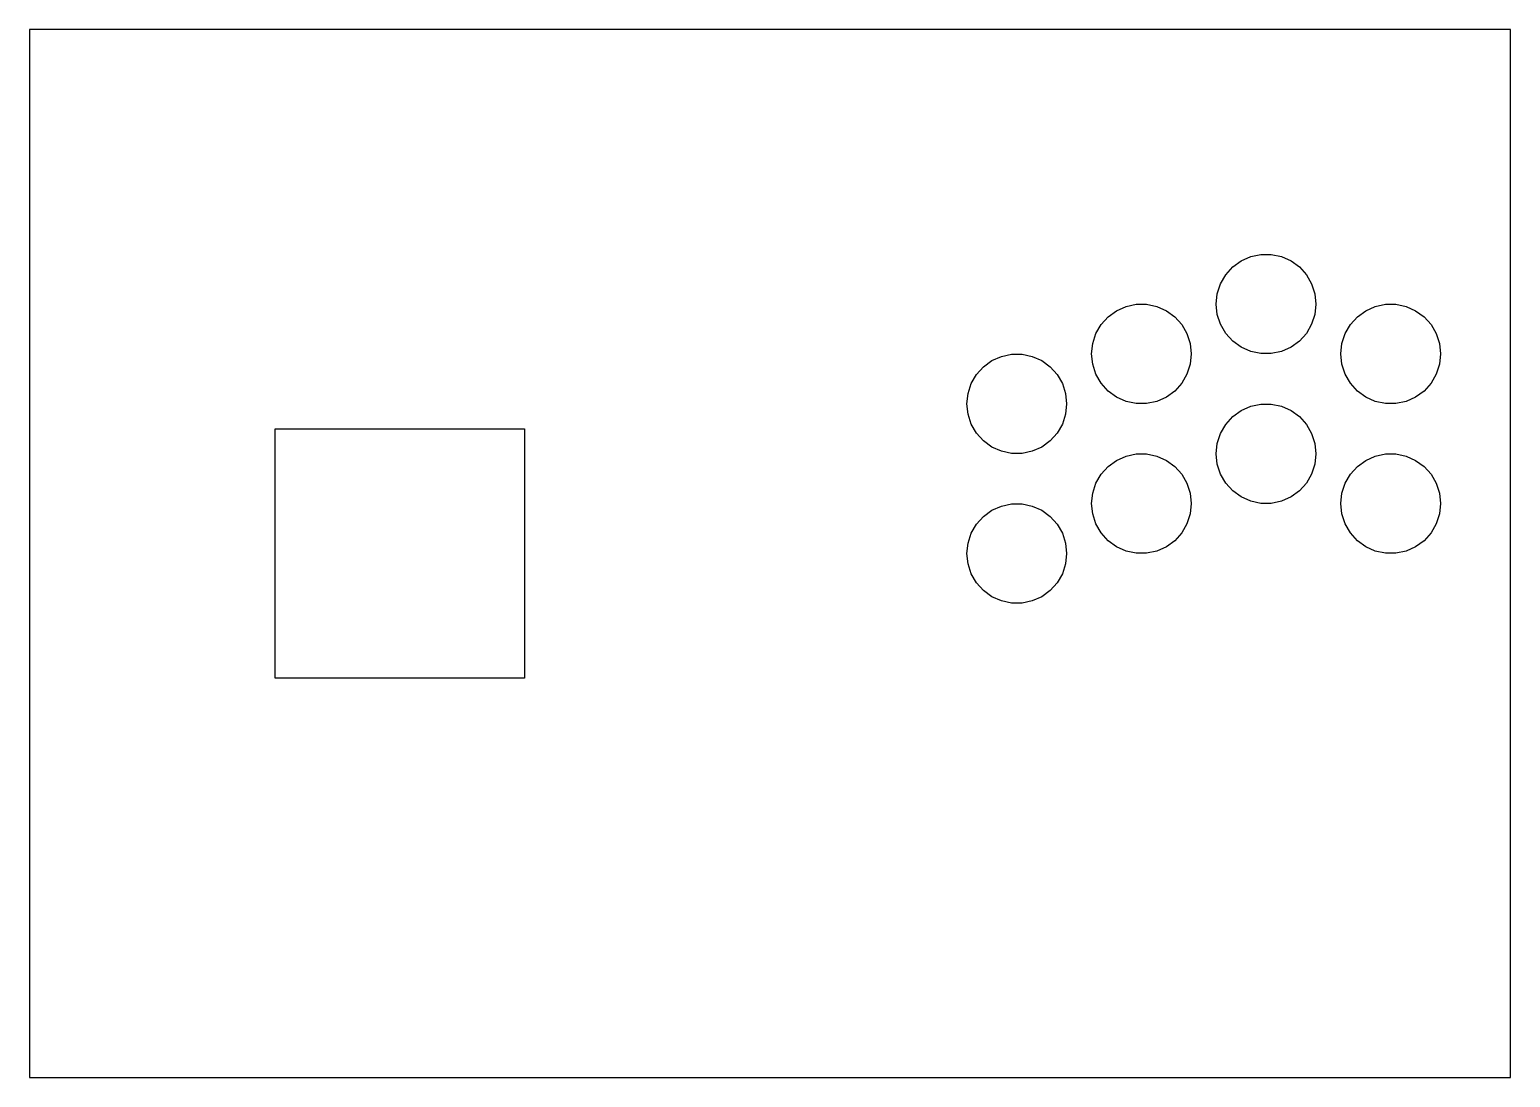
# Model space of a CAD drawing. Header units: metres. Extents: x 0 to 297, y 0 to 210.
import ezdxf

# ---------------------------------------------------------------- set-up
doc = ezdxf.new("R2010")
doc.units = ezdxf.units.M

msp = doc.modelspace()

# ---------------------------------------------------------------- linework, layer by layer
for p, q in [((297, 210), (0, 210)), ((0, 210), (0, 0)), ((297, 0), (297, 210)), ((241.309, 162.431), (243, 163.66)), ((243, 163.66), (244.91, 164.511)), ((244.91, 164.511), (246.955, 164.945)), ((246.955, 164.945), (249.045, 164.945)), ((249.045, 164.945), (251.09, 164.511)), ((251.09, 164.511), (253, 163.66)), ((253, 163.66), (254.691, 162.431)), ((238.865, 159.067), (239.91, 160.878)), ((239.91, 160.878), (241.309, 162.431)), ((254.691, 162.431), (256.09, 160.878)), ((256.09, 160.878), (257.135, 159.067)), ((238.219, 157.079), (238.865, 159.067)), ((257.135, 159.067), (257.781, 157.079)), ((218, 153.66), (219.91, 154.511)), ((219.91, 154.511), (221.955, 154.945)), ((221.955, 154.945), (224.045, 154.945)), ((224.045, 154.945), (226.09, 154.511)), ((226.09, 154.511), (228, 153.66)), ((238, 155), (238.219, 157.079)), ((238.219, 152.921), (238, 155)), ((257.781, 157.079), (258, 155)), ((258, 155), (257.781, 152.921)), ((268, 153.66), (269.91, 154.511)), ((269.91, 154.511), (271.955, 154.945)), ((271.955, 154.945), (274.045, 154.945)), ((274.045, 154.945), (276.09, 154.511)), ((276.09, 154.511), (278, 153.66)), ((214.91, 150.878), (216.309, 152.431)), ((216.309, 152.431), (218, 153.66)), ((228, 153.66), (229.691, 152.431)), ((229.691, 152.431), (231.09, 150.878)), ((238.865, 150.933), (238.219, 152.921)), ((257.781, 152.921), (257.135, 150.933)), ((264.91, 150.878), (266.309, 152.431)), ((266.309, 152.431), (268, 153.66)), ((278, 153.66), (279.691, 152.431)), ((279.691, 152.431), (281.09, 150.878)), ((213.219, 147.079), (213.865, 149.067)), ((213.865, 149.067), (214.91, 150.878)), ((231.09, 150.878), (232.135, 149.067)), ((232.135, 149.067), (232.781, 147.079)), ((239.91, 149.122), (238.865, 150.933)), ((241.309, 147.569), (239.91, 149.122)), ((256.09, 149.122), (254.691, 147.569)), ((257.135, 150.933), (256.09, 149.122)), ((263.219, 147.079), (263.865, 149.067)), ((263.865, 149.067), (264.91, 150.878)), ((281.09, 150.878), (282.135, 149.067)), ((282.135, 149.067), (282.781, 147.079)), ((213, 145), (213.219, 147.079)), ((232.781, 147.079), (233, 145)), ((243, 146.34), (241.309, 147.569)), ((244.91, 145.489), (243, 146.34)), ((253, 146.34), (251.09, 145.489)), ((254.691, 147.569), (253, 146.34)), ((263, 145), (263.219, 147.079)), ((282.781, 147.079), (283, 145)), ((191.309, 142.431), (193, 143.66)), ((193, 143.66), (194.91, 144.511)), ((194.91, 144.511), (196.955, 144.945)), ((196.955, 144.945), (199.045, 144.945)), ((199.045, 144.945), (201.09, 144.511)), ((201.09, 144.511), (203, 143.66)), ((203, 143.66), (204.691, 142.431)), ((213.219, 142.921), (213, 145)), ((213.865, 140.933), (213.219, 142.921)), ((232.781, 142.921), (232.135, 140.933)), ((233, 145), (232.781, 142.921)), ((246.955, 145.055), (244.91, 145.489)), ((249.045, 145.055), (246.955, 145.055)), ((251.09, 145.489), (249.045, 145.055)), ((263.219, 142.921), (263, 145)), ((263.865, 140.933), (263.219, 142.921)), ((282.781, 142.921), (282.135, 140.933)), ((283, 145), (282.781, 142.921)), ((188.865, 139.067), (189.91, 140.878)), ((189.91, 140.878), (191.309, 142.431)), ((204.691, 142.431), (206.09, 140.878)), ((206.09, 140.878), (207.135, 139.067)), ((214.91, 139.122), (213.865, 140.933)), ((232.135, 140.933), (231.09, 139.122)), ((264.91, 139.122), (263.865, 140.933)), ((282.135, 140.933), (281.09, 139.122)), ((188, 135), (188.219, 137.079)), ((188.219, 137.079), (188.865, 139.067)), ((207.135, 139.067), (207.781, 137.079)), ((207.781, 137.079), (208, 135)), ((216.309, 137.569), (214.91, 139.122)), ((218, 136.34), (216.309, 137.569)), ((229.691, 137.569), (228, 136.34)), ((231.09, 139.122), (229.691, 137.569)), ((266.309, 137.569), (264.91, 139.122)), ((268, 136.34), (266.309, 137.569)), ((279.691, 137.569), (278, 136.34)), ((281.09, 139.122), (279.691, 137.569)), ((188.219, 132.921), (188, 135)), ((208, 135), (207.781, 132.921)), ((219.91, 135.489), (218, 136.34)), ((221.955, 135.055), (219.91, 135.489)), ((224.045, 135.055), (221.955, 135.055)), ((226.09, 135.489), (224.045, 135.055)), ((228, 136.34), (226.09, 135.489)), ((241.309, 132.431), (243, 133.66)), ((243, 133.66), (244.91, 134.511)), ((244.91, 134.511), (246.955, 134.945)), ((246.955, 134.945), (249.045, 134.945)), ((249.045, 134.945), (251.09, 134.511)), ((251.09, 134.511), (253, 133.66)), ((253, 133.66), (254.691, 132.431)), ((269.91, 135.489), (268, 136.34)), ((271.955, 135.055), (269.91, 135.489)), ((274.045, 135.055), (271.955, 135.055)), ((276.09, 135.489), (274.045, 135.055)), ((278, 136.34), (276.09, 135.489)), ((188.865, 130.933), (188.219, 132.921)), ((189.91, 129.122), (188.865, 130.933)), ((207.135, 130.933), (206.09, 129.122)), ((207.781, 132.921), (207.135, 130.933)), ((238.865, 129.067), (239.91, 130.878)), ((239.91, 130.878), (241.309, 132.431)), ((254.691, 132.431), (256.09, 130.878)), ((256.09, 130.878), (257.135, 129.067)), ((49.25, 80), (49.25, 130)), ((49.25, 130), (99.25, 130)), ((99.25, 130), (99.25, 80)), ((191.309, 127.569), (189.91, 129.122)), ((206.09, 129.122), (204.691, 127.569)), ((238.219, 127.079), (238.865, 129.067)), ((257.135, 129.067), (257.781, 127.079)), ((193, 126.34), (191.309, 127.569)), ((194.91, 125.489), (193, 126.34)), ((196.955, 125.055), (194.91, 125.489)), ((199.045, 125.055), (196.955, 125.055)), ((201.09, 125.489), (199.045, 125.055)), ((203, 126.34), (201.09, 125.489)), ((204.691, 127.569), (203, 126.34)), ((219.91, 124.511), (221.955, 124.945)), ((221.955, 124.945), (224.045, 124.945)), ((224.045, 124.945), (226.09, 124.511)), ((238, 125), (238.219, 127.079)), ((238.219, 122.921), (238, 125)), ((257.781, 127.079), (258, 125)), ((258, 125), (257.781, 122.921)), ((269.91, 124.511), (271.955, 124.945)), ((271.955, 124.945), (274.045, 124.945)), ((274.045, 124.945), (276.09, 124.511)), ((214.91, 120.878), (216.309, 122.431)), ((216.309, 122.431), (218, 123.66)), ((218, 123.66), (219.91, 124.511)), ((226.09, 124.511), (228, 123.66)), ((228, 123.66), (229.691, 122.431)), ((229.691, 122.431), (231.09, 120.878)), ((238.865, 120.933), (238.219, 122.921)), ((257.781, 122.921), (257.135, 120.933)), ((264.91, 120.878), (266.309, 122.431)), ((266.309, 122.431), (268, 123.66)), ((268, 123.66), (269.91, 124.511)), ((276.09, 124.511), (278, 123.66)), ((278, 123.66), (279.691, 122.431)), ((279.691, 122.431), (281.09, 120.878)), ((213.219, 117.079), (213.865, 119.067)), ((213.865, 119.067), (214.91, 120.878)), ((231.09, 120.878), (232.135, 119.067)), ((232.135, 119.067), (232.781, 117.079)), ((239.91, 119.122), (238.865, 120.933)), ((241.309, 117.569), (239.91, 119.122)), ((256.09, 119.122), (254.691, 117.569)), ((257.135, 120.933), (256.09, 119.122)), ((263.219, 117.079), (263.865, 119.067)), ((263.865, 119.067), (264.91, 120.878)), ((281.09, 120.878), (282.135, 119.067)), ((282.135, 119.067), (282.781, 117.079)), ((213, 115), (213.219, 117.079)), ((232.781, 117.079), (233, 115)), ((243, 116.34), (241.309, 117.569)), ((244.91, 115.489), (243, 116.34)), ((253, 116.34), (251.09, 115.489)), ((254.691, 117.569), (253, 116.34)), ((263, 115), (263.219, 117.079)), ((282.781, 117.079), (283, 115)), ((191.309, 112.431), (193, 113.66)), ((193, 113.66), (194.91, 114.511)), ((194.91, 114.511), (196.955, 114.945)), ((196.955, 114.945), (199.045, 114.945)), ((199.045, 114.945), (201.09, 114.511)), ((201.09, 114.511), (203, 113.66)), ((203, 113.66), (204.691, 112.431)), ((213.219, 112.921), (213, 115)), ((213.865, 110.933), (213.219, 112.921)), ((232.781, 112.921), (232.135, 110.933)), ((233, 115), (232.781, 112.921)), ((246.955, 115.055), (244.91, 115.489)), ((249.045, 115.055), (246.955, 115.055)), ((251.09, 115.489), (249.045, 115.055)), ((263.219, 112.921), (263, 115)), ((263.865, 110.933), (263.219, 112.921)), ((282.781, 112.921), (282.135, 110.933)), ((283, 115), (282.781, 112.921)), ((188.865, 109.067), (189.91, 110.878)), ((189.91, 110.878), (191.309, 112.431)), ((204.691, 112.431), (206.09, 110.878)), ((206.09, 110.878), (207.135, 109.067)), ((214.91, 109.122), (213.865, 110.933)), ((232.135, 110.933), (231.09, 109.122)), ((264.91, 109.122), (263.865, 110.933)), ((282.135, 110.933), (281.09, 109.122)), ((188, 105), (188.219, 107.079)), ((188.219, 107.079), (188.865, 109.067)), ((207.135, 109.067), (207.781, 107.079)), ((207.781, 107.079), (208, 105)), ((216.309, 107.569), (214.91, 109.122)), ((218, 106.34), (216.309, 107.569)), ((229.691, 107.569), (228, 106.34)), ((231.09, 109.122), (229.691, 107.569)), ((266.309, 107.569), (264.91, 109.122)), ((268, 106.34), (266.309, 107.569)), ((279.691, 107.569), (278, 106.34)), ((281.09, 109.122), (279.691, 107.569)), ((188.219, 102.921), (188, 105)), ((208, 105), (207.781, 102.921)), ((219.91, 105.489), (218, 106.34)), ((221.955, 105.055), (219.91, 105.489)), ((224.045, 105.055), (221.955, 105.055)), ((226.09, 105.489), (224.045, 105.055)), ((228, 106.34), (226.09, 105.489)), ((269.91, 105.489), (268, 106.34)), ((271.955, 105.055), (269.91, 105.489)), ((274.045, 105.055), (271.955, 105.055)), ((276.09, 105.489), (274.045, 105.055)), ((278, 106.34), (276.09, 105.489)), ((188.865, 100.933), (188.219, 102.921)), ((207.781, 102.921), (207.135, 100.933)), ((189.91, 99.1222), (188.865, 100.933)), ((191.309, 97.5686), (189.91, 99.1222)), ((206.09, 99.1222), (204.691, 97.5686)), ((207.135, 100.933), (206.09, 99.1222)), ((193, 96.3398), (191.309, 97.5686)), ((194.91, 95.4894), (193, 96.3398)), ((196.955, 95.0548), (194.91, 95.4894)), ((199.045, 95.0548), (196.955, 95.0548)), ((201.09, 95.4894), (199.045, 95.0548)), ((203, 96.3398), (201.09, 95.4894)), ((204.691, 97.5686), (203, 96.3398)), ((99.25, 80), (49.25, 80)), ((0, 0), (297, 0))]:
    msp.add_line(p, q)

doc.saveas('drawing.dxf')
